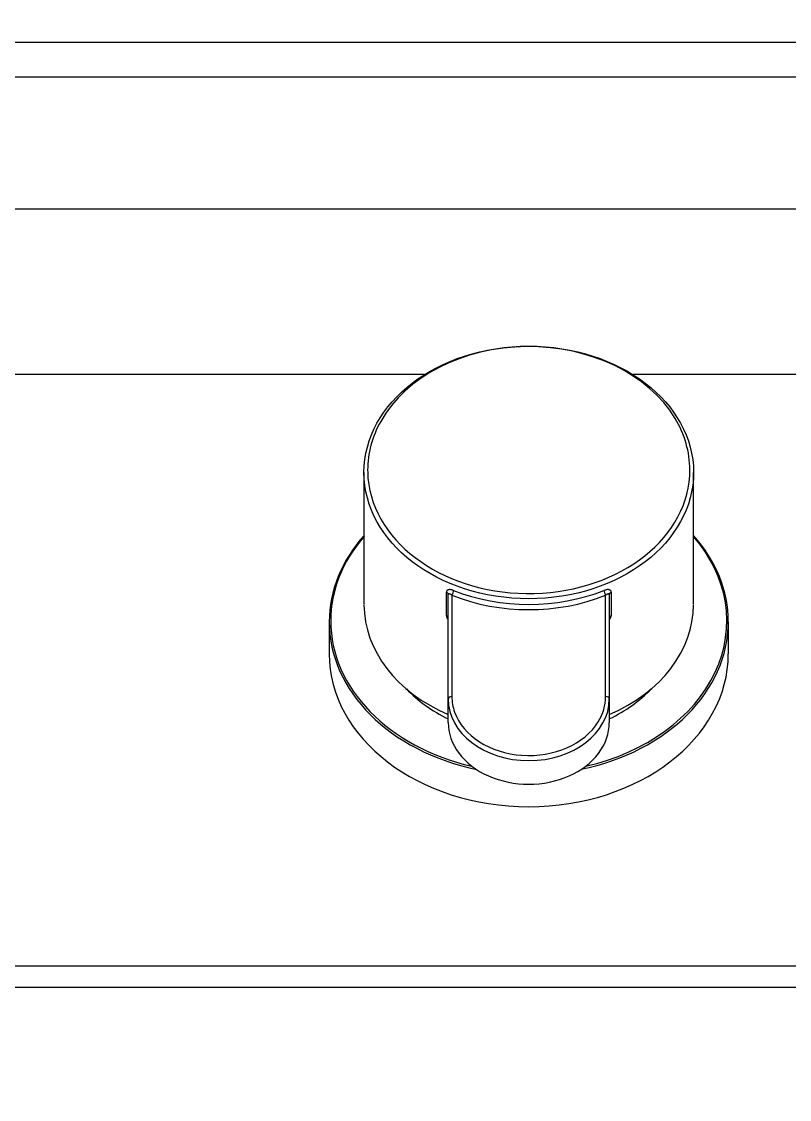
# Model space of a CAD drawing. Header units: millimetres. Extents: x 6110 to 6704, y -2661 to -1821.
# Drawn here: x 6290.88 to 6317.1, y -2394.21 to -2357.44 of the extents above; entities that cross this region are included whole.
import ezdxf

# ---------------------------------------------------------------- set-up
doc = ezdxf.new("R2010")
doc.units = ezdxf.units.MM
doc.header["$LTSCALE"] = 0.1
doc.linetypes.add('HIDDEN2', pattern=[4.7625, 3.175, -1.5875])
doc.layers.add('1', color=4, linetype='HIDDEN2', lineweight=13)
doc.layers.add('DIM', color=3, linetype='Continuous', lineweight=9)

msp = doc.modelspace()

# ---------------------------------------------------------------- hatches: boundary and pattern name
at = {"layer": 'DIM'}
h = msp.add_hatch(dxfattribs=at)
h.set_pattern_fill('ANSI31', color=2)
edge = h.paths.add_edge_path()
edge.add_line((6619.617, -2595.98), (6619.617, -1962.206))
edge.add_line((6634.617, -1966.11), (6619.617, -1966.11))
edge.add_line((6634.617, -2610.98), (6634.617, -1966.11))
edge.add_line((6634.617, -2610.98), (6184.457, -2610.98))
edge.add_line((6619.617, -2595.98), (6184.457, -2595.98))
edge.add_line((6184.457, -2610.98), (6184.457, -2595.98))

# ---------------------------------------------------------------- linework, layer by layer
at = {"layer": '1', "color": 7, "linetype": 'Continuous', "lineweight": -3}
for p, q in [((6244.713, -2358.138), (6321.552, -2358.138)), ((6321.552, -2359.329), (6244.713, -2359.329)), ((6247.194, -2363.824), (6319.071, -2363.824)), ((6304.64, -2369.482), (6288.039, -2369.482)), ((6319.071, -2369.482), (6311.755, -2369.482)), ((6302.573, -2372.82), (6302.573, -2377.315)), ((6313.823, -2377.315), (6313.823, -2372.82)), ((6305.386, -2377.708), (6305.386, -2376.905)), ((6305.448, -2380.546), (6305.448, -2376.988)), ((6305.573, -2377.012), (6305.573, -2380.466)), ((6310.823, -2380.466), (6310.823, -2377.012)), ((6310.948, -2376.988), (6310.948, -2380.546)), ((6311.011, -2376.905), (6311.011, -2377.708)), ((6301.386, -2377.914), (6301.386, -2379.007)), ((6305.448, -2377.79), (6305.448, -2377.792)), ((6315.011, -2379.007), (6315.011, -2377.914)), ((6305.448, -2381.35), (6305.448, -2380.546)), ((6310.948, -2380.546), (6310.948, -2381.35)), ((6244.163, -2389.649), (6322.102, -2389.649)), ((6322.102, -2390.387), (6244.163, -2390.387))]:
    msp.add_line(p, q, dxfattribs=at)
msp.add_ellipse((6308.198, -2372.82), major_axis=(5.625, 0), ratio=0.766044, dxfattribs=at)
for centre, major_axis, ratio, start_param, end_param in [((6308.198, -2372.739), (-5.5, 0), 0.766044, 3.573562, 5.878018), ((6308.198, -2372.739), (-5.5, 0), 0.766044, 5.878018, 6.283185), ((6308.198, -2372.739), (-5.5, 0), 0.766044, 3.14444, 3.573562), ((6308.198, -2372.739), (-5.5, 0), 0.766044, 0, 0.065777), ((6308.198, -2372.739), (-5.5, 0), 0.766044, 0.065777, 3.14444), ((6308.198, -2377.914), (6.812, 0), 0.766044, 2.542137, 3.141593), ((6308.198, -2377.914), (6.812, 0), 0.766044, 0, 0.599357), ((6308.198, -2377.882), (-6.762, 0), 0.766044, 5.694628, 6.283185), ((6308.198, -2377.882), (-6.762, 0), 0.766044, 1.861394, 3.730052), ((6305.323, -2376.988), (0.125, 0), 0.766044, 0, 1.047198), ((6305.573, -2376.931), (-0.046, -0.116), 0.293447, 0.929502, 2.500299), ((6308.198, -2373.093), (5.75, 0), 0.766044, 4.238307, 5.186471), ((6308.198, -2373.013), (-5.625, 0), 0.766044, 1.096714, 2.044878), ((6310.823, -2376.931), (0.046, -0.116), 0.293447, 3.782887, 5.353683), ((6311.073, -2376.988), (0.125, 0), 0.766044, 2.094395, 3.141593), ((6308.198, -2377.319), (-5.625, 0), 0.766044, 0.003803, 1.060006), ((6308.198, -2377.319), (-5.625, 0), 0.766044, 2.081587, 3.137789), ((6308.198, -2377.914), (6.812, 0), 0.766044, 3.141593, 4.446532), ((6308.198, -2377.882), (-6.762, 0), 0.766044, 0, 1.280297), ((6305.323, -2377.791), (0.125, 0), 0.766044, 0, 1.047198), ((6308.198, -2377.914), (6.812, 0), 0.766044, 4.978344, 6.283185), ((6311.073, -2377.791), (0.125, 0), 0.766044, 2.094395, 3.141593), ((6308.198, -2379.007), (6.812, 0), 0.766044, 3.141593, 6.283185), ((6308.198, -2377.882), (-5.162, 0), 0.766044, 0.627337, 1.008942), ((6305.573, -2380.546), (0.125, 0), 0.642788, 1.570796, 3.141593), ((6308.198, -2380.466), (-2.625, 0), 0.766044, 0, 0.265612), ((6308.198, -2380.466), (-2.625, 0), 0.766044, 2.69961, 3.141593), ((6310.823, -2380.546), (-0.125, 0), 0.642788, 3.141593, 4.712389), ((6308.198, -2377.882), (-5.162, 0), 0.766044, 2.132651, 2.514256), ((6308.198, -2380.546), (2.75, 0), 0.766044, 3.141593, 6.283185), ((6308.198, -2380.466), (-2.625, 0), 0.766044, 0.265612, 2.69961), ((6308.198, -2381.35), (-2.75, 0), 0.766044, 0, 3.141593)]:
    msp.add_ellipse(centre, major_axis=major_axis, ratio=ratio, start_param=start_param, end_param=end_param, dxfattribs=at)
for points, knots in [([(6305.63, -2376.846), (6305.615, -2376.84), (6305.6, -2376.835), (6305.577, -2376.829), (6305.57, -2376.827), (6305.559, -2376.825), (6305.555, -2376.824), (6305.548, -2376.823), (6305.544, -2376.822), (6305.526, -2376.819), (6305.512, -2376.818), (6305.492, -2376.818), (6305.486, -2376.818), (6305.477, -2376.819), (6305.474, -2376.82), (6305.468, -2376.82), (6305.465, -2376.821), (6305.45, -2376.824), (6305.44, -2376.827), (6305.428, -2376.833), (6305.426, -2376.834), (6305.421, -2376.837), (6305.415, -2376.841), (6305.406, -2376.849), (6305.4, -2376.857), (6305.396, -2376.863), (6305.395, -2376.865), (6305.393, -2376.87), (6305.392, -2376.872), (6305.388, -2376.883), (6305.386, -2376.894), (6305.386, -2376.905)], [0, 0, 0, 0, 0.125, 0.125, 0.1875, 0.1875, 0.21875, 0.21875, 0.25, 0.25, 0.375, 0.375, 0.4375, 0.4375, 0.46875, 0.46875, 0.5, 0.5, 0.625, 0.625, 0.65625, 0.65625, 0.6875, 0.75, 0.8125, 0.8125, 0.84375, 0.84375, 0.875, 0.875, 1, 1, 1, 1]), ([(6311.011, -2376.905), (6311.011, -2376.902), (6311.011, -2376.899), (6311.01, -2376.894), (6311.01, -2376.891), (6311.009, -2376.884), (6311.007, -2376.879), (6311.002, -2376.865), (6310.997, -2376.857), (6310.989, -2376.848), (6310.987, -2376.846), (6310.983, -2376.843), (6310.977, -2376.838), (6310.971, -2376.834), (6310.957, -2376.827), (6310.946, -2376.824), (6310.923, -2376.819), (6310.911, -2376.818), (6310.885, -2376.818), (6310.871, -2376.819), (6310.842, -2376.824), (6310.827, -2376.827), (6310.797, -2376.835), (6310.782, -2376.84), (6310.766, -2376.846)], [0, 0, 0, 0, 0.03125, 0.03125, 0.0625, 0.0625, 0.125, 0.125, 0.25, 0.25, 0.28125, 0.28125, 0.3125, 0.375, 0.375, 0.5, 0.5, 0.625, 0.625, 0.75, 0.75, 0.875, 0.875, 1, 1, 1, 1]), ([(6305.573, -2377.012), (6305.566, -2377.006), (6305.559, -2377.001), (6305.545, -2376.991), (6305.538, -2376.987), (6305.525, -2376.979), (6305.518, -2376.975), (6305.508, -2376.971), (6305.505, -2376.969), (6305.499, -2376.967), (6305.496, -2376.966), (6305.487, -2376.963), (6305.481, -2376.962), (6305.475, -2376.962), (6305.473, -2376.961), (6305.471, -2376.962), (6305.47, -2376.962), (6305.466, -2376.962), (6305.464, -2376.963), (6305.46, -2376.964), (6305.458, -2376.965), (6305.455, -2376.968), (6305.453, -2376.97), (6305.45, -2376.976), (6305.448, -2376.981), (6305.448, -2376.988)], [0, 0, 0, 0, 0.125, 0.125, 0.25, 0.25, 0.375, 0.375, 0.4375, 0.4375, 0.5, 0.5, 0.625, 0.625, 0.65625, 0.65625, 0.6875, 0.6875, 0.75, 0.75, 0.8125, 0.8125, 0.875, 0.875, 1, 1, 1, 1]), ([(6310.948, -2376.988), (6310.948, -2376.985), (6310.948, -2376.981), (6310.947, -2376.976), (6310.946, -2376.974), (6310.943, -2376.97), (6310.942, -2376.968), (6310.939, -2376.966), (6310.938, -2376.965), (6310.937, -2376.964), (6310.936, -2376.964), (6310.93, -2376.962), (6310.926, -2376.961), (6310.918, -2376.962), (6310.915, -2376.962), (6310.911, -2376.963), (6310.909, -2376.963), (6310.907, -2376.964), (6310.905, -2376.965), (6310.898, -2376.967), (6310.891, -2376.969), (6310.882, -2376.974), (6310.878, -2376.975), (6310.872, -2376.979), (6310.868, -2376.981), (6310.858, -2376.987), (6310.851, -2376.991), (6310.837, -2377.001), (6310.83, -2377.006), (6310.823, -2377.012)], [0, 0, 0, 0, 0.0625, 0.0625, 0.125, 0.125, 0.1875, 0.1875, 0.21875, 0.21875, 0.25, 0.25, 0.375, 0.375, 0.4375, 0.4375, 0.46875, 0.46875, 0.5, 0.5, 0.625, 0.625, 0.6875, 0.6875, 0.75, 0.75, 0.875, 0.875, 1, 1, 1, 1]), ([(6305.386, -2377.708), (6305.386, -2377.711), (6305.386, -2377.714), (6305.386, -2377.72), (6305.387, -2377.723), (6305.388, -2377.732), (6305.389, -2377.738), (6305.395, -2377.756), (6305.4, -2377.769), (6305.408, -2377.785), (6305.41, -2377.788), (6305.413, -2377.795), (6305.419, -2377.805), (6305.426, -2377.814), (6305.435, -2377.827), (6305.441, -2377.834), (6305.446, -2377.84)], [0, 0, 0, 0, 0.07092, 0.07092, 0.141839, 0.141839, 0.283678, 0.283678, 0.567356, 0.567356, 0.638276, 0.638276, 0.709196, 0.851035, 0.851035, 1, 1, 1, 1]), ([(6310.95, -2377.841), (6310.956, -2377.834), (6310.961, -2377.827), (6310.969, -2377.817), (6310.971, -2377.814), (6310.975, -2377.808), (6310.981, -2377.798), (6310.991, -2377.782), (6310.997, -2377.769), (6311, -2377.759), (6311.002, -2377.756), (6311.004, -2377.75), (6311.005, -2377.747), (6311.009, -2377.731), (6311.011, -2377.72), (6311.011, -2377.708)], [0, 0, 0, 0, 0.152183, 0.152183, 0.222835, 0.222835, 0.293486, 0.434789, 0.576092, 0.576092, 0.646743, 0.646743, 0.717394, 0.717394, 1, 1, 1, 1])]:
    msp.add_open_spline(points, degree=3, knots=knots, dxfattribs=at)

doc.saveas('drawing.dxf')
